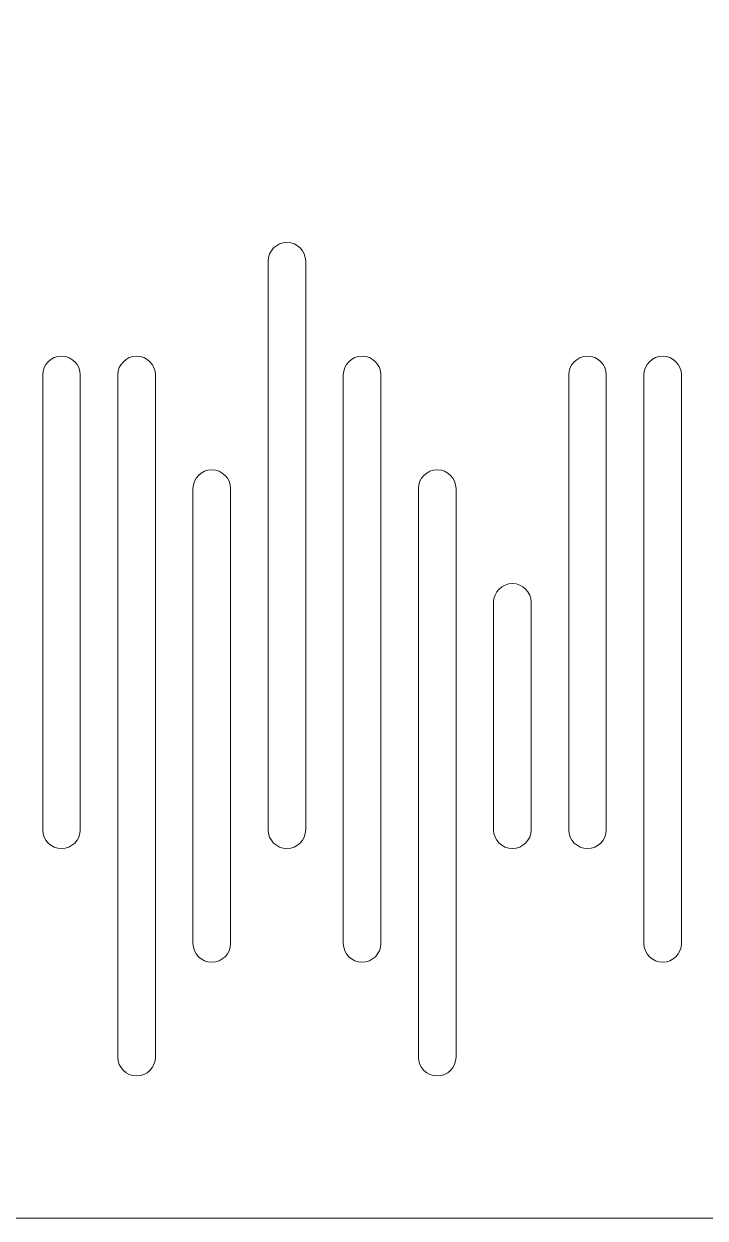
# Model space of a CAD drawing. Header units: metres. Extents: x -2538 to 7610, y -1082 to -498.
# Drawn here: x 4580.5 to 4717.9, y -1081.9 to -840.8 of the extents above; entities that cross this region are included whole.
import ezdxf

# ---------------------------------------------------------------- set-up
doc = ezdxf.new("R2010")
doc.units = ezdxf.units.M
doc.linetypes.add('AUSGEZOGEN', pattern=[0])
doc.layers.add('Allgemein01', color=7, linetype='AUSGEZOGEN', lineweight=13)
doc.layers.add('Standard', color=7, linetype='AUSGEZOGEN', lineweight=25)

msp = doc.modelspace()

# ---------------------------------------------------------------- linework, layer by layer
at = {"layer": 'Allgemein01', "color": 7, "linetype": 'AUSGEZOGEN', "lineweight": 13}
for p, q in [((4629.8, -1003.47), (4629.8, -888.71)), ((4637.38, -888.71), (4637.38, -1003.47)), ((4584.32, -1003.47), (4584.32, -911.66)), ((4591.9, -911.66), (4591.9, -1003.47)), ((4599.48, -1049.37), (4599.48, -911.66)), ((4607.06, -911.66), (4607.06, -1049.37)), ((4644.96, -1026.42), (4644.96, -911.66)), ((4652.54, -911.66), (4652.54, -1026.42)), ((4690.44, -1003.47), (4690.44, -911.66)), ((4698.02, -911.66), (4698.02, -1003.47)), ((4705.6, -1026.42), (4705.6, -911.66)), ((4713.18, -911.66), (4713.18, -1026.42)), ((4614.64, -1026.42), (4614.64, -934.61)), ((4622.22, -934.61), (4622.22, -1026.42)), ((4660.12, -1049.37), (4660.12, -934.61)), ((4667.7, -934.61), (4667.7, -1049.37)), ((4675.28, -1003.47), (4675.28, -957.56)), ((4682.86, -957.56), (4682.86, -1003.47))]:
    msp.add_line(p, q, dxfattribs=at)
for centre, start, end in [((4633.59, -888.71), 0, 180), ((4588.11, -911.66), 0, 180), ((4603.27, -911.66), 0, 180), ((4648.75, -911.66), 0, 180), ((4694.23, -911.66), 0, 180), ((4709.39, -911.66), 0, 180), ((4618.43, -934.61), 0, 180), ((4663.91, -934.61), 0, 180), ((4679.07, -957.56), 0, 180), ((4588.11, -1003.47), 180, 0), ((4633.59, -1003.47), 180, 0), ((4679.07, -1003.47), 180, 0), ((4694.23, -1003.47), 180, 0), ((4618.43, -1026.42), 180, 0), ((4648.75, -1026.42), 180, 0), ((4709.39, -1026.42), 180, 0), ((4603.27, -1049.37), 180, 0), ((4663.91, -1049.37), 180, 0)]:
    msp.add_arc(centre, 3.79, start, end, dxfattribs=at)
at = {"layer": 'Standard', "color": 7, "linetype": 'AUSGEZOGEN', "lineweight": 13}
msp.add_lwpolyline([(4299.98, -1081.87), (4861.98, -1081.87), (4861.98, -519.87), (4299.98, -519.87), (4299.98, -1081.87)], close=True, dxfattribs=at)

doc.saveas('drawing.dxf')
